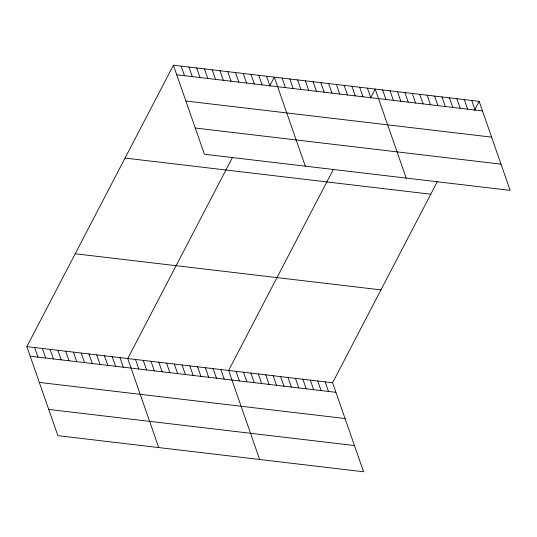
<?xml version="1.0" encoding="UTF-8"?>
<svg xmlns="http://www.w3.org/2000/svg" width="537" height="537" viewBox="0 0 537 537"><rect width="100%" height="100%" fill="white"/><g stroke="black" fill="none" stroke-linecap="round" stroke-linejoin="round"><path stroke-width="0.81" d="M437.232 181.828L332.584 382.747L363.589 471.775L57.855 435.655L26.85 346.627L173.411 65.225L479.145 101.345L510.15 190.373L204.416 154.253L173.411 65.225M232.387 157.623L127.746 358.548L158.744 447.576M269.648 86.088L274.306 77.147L305.305 166.175M333.282 169.544L228.634 370.463L259.639 459.491M370.537 98.009L375.195 89.061L406.2 178.089M474.493 110.286L479.145 101.345M176.74 74.791L482.481 110.911M185.876 101.016L491.61 137.13M195.28 128.028L501.021 164.147M125.047 158.086L430.781 194.206M75.214 253.766L380.955 289.886M26.85 346.627L332.584 382.747M30.179 356.192L335.92 392.312M39.315 382.418L345.049 418.531M48.719 409.436L354.46 445.549M471.721 100.466L475.05 110.031M464.297 99.593L467.626 109.152M456.873 98.714L460.202 108.279M449.449 97.835L452.778 107.4M442.025 96.962L445.354 106.521M434.594 96.083L437.93 105.648M427.17 95.203L430.499 104.769M419.746 94.331L423.075 103.889M412.322 93.451L415.651 103.017M404.898 92.572L408.227 102.137M397.474 91.693L400.803 101.258M390.05 90.82L393.379 100.385M382.619 89.941L385.955 99.506M367.436 88.149L370.765 97.714M359.676 87.229L363.005 96.794M351.916 86.316L355.246 95.881M344.15 85.396L347.486 94.962M336.39 84.477L339.72 94.042M328.631 83.564L331.96 93.129M320.871 82.644L324.2 92.21M313.111 81.731L316.441 91.297M305.345 80.812L308.681 90.377M297.585 79.899L300.915 89.457M289.826 78.979L293.155 88.545M282.066 78.06L285.395 87.625M266.54 76.227L269.876 85.792M258.78 75.314L262.11 84.873M251.021 74.395L254.35 83.96M243.261 73.475L246.59 83.04M235.501 72.562L238.831 82.127M227.735 71.643L231.071 81.208M219.975 70.73L223.305 80.295M325.16 381.867L328.49 391.433M212.216 69.81L215.545 79.375M317.736 380.995L321.066 390.56M204.456 68.89L207.785 78.456M310.312 380.115L313.642 389.681M196.696 67.977L200.026 77.543M302.888 379.236L306.218 388.801M188.93 67.058L192.266 76.623M295.464 378.363L298.794 387.922M181.17 66.145L184.5 75.71M288.033 377.484L291.369 387.049M280.609 376.605L283.945 386.17M273.185 375.732L276.515 385.291M265.761 374.853L269.091 384.418M258.337 373.974L261.667 383.539M250.913 373.101L254.243 382.659M243.489 372.222L246.819 381.787M236.058 371.342L239.395 380.908M220.875 369.55L224.204 379.115M213.115 368.63L216.445 378.196M205.356 367.717L208.685 377.283M197.589 366.798L200.925 376.363M189.83 365.885L193.159 375.444M182.07 364.965L185.399 374.531M174.31 364.046L177.64 373.611M166.551 363.133L169.88 372.698M158.784 362.213L162.12 371.779M151.025 361.3L154.354 370.859M143.265 360.381L146.594 369.946M135.505 359.461L138.835 369.026M119.979 357.629L123.315 367.194M112.22 356.716L115.549 366.281M104.46 355.796L107.789 365.361M96.7 354.876L100.03 364.442M88.941 353.964L92.27 363.529M81.174 353.044L84.51 362.609M73.415 352.131L76.744 361.696M65.655 351.211L68.984 360.777M57.895 350.292L61.225 359.857M50.136 349.379L53.465 358.944M42.369 348.459L45.705 358.025M34.61 347.546L37.939 357.112"/></g></svg>
